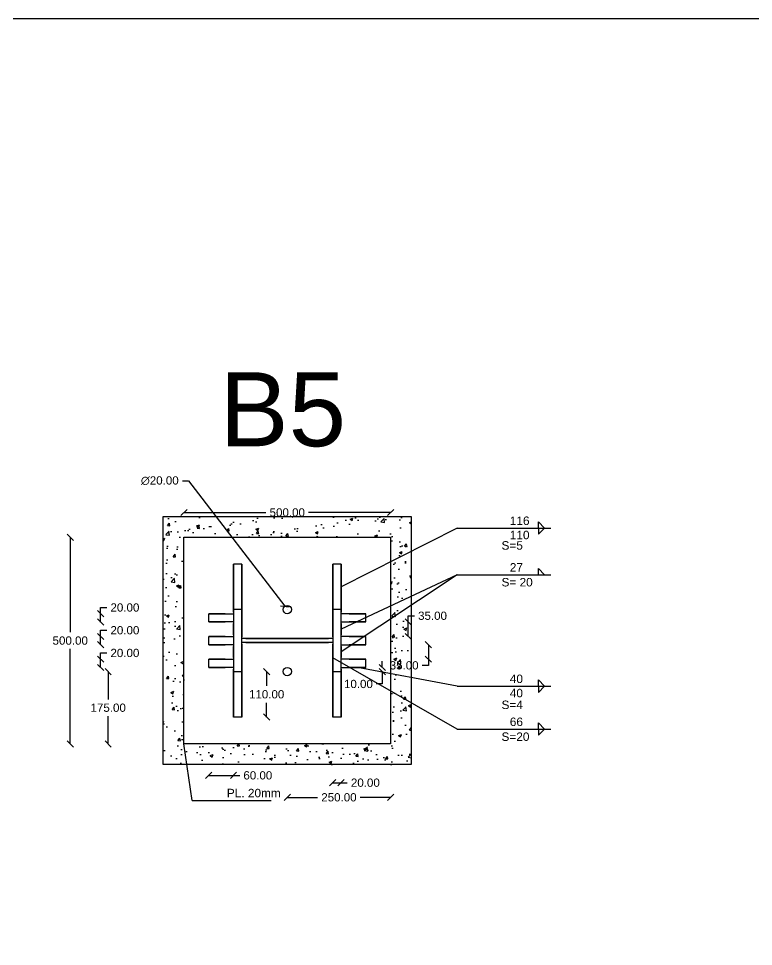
# Model space of a CAD drawing. Header units: inches. Extents: x -15 to 1885144, y -42615 to 866270.
# Drawn here: x 941573 to 943350, y 44972 to 47218 of the extents above; entities that cross this region are included whole.
import ezdxf

# ---------------------------------------------------------------- set-up
doc = ezdxf.new("R2010")
doc.units = ezdxf.units.IN
doc.header["$LTSCALE"] = 100
doc.header["$MEASUREMENT"] = 0
for name, color, linetype in [('pedestal', 9, 'Continuous'), ('sections', 3, 'Continuous'), ('sections Dimensions', 6, 'Continuous'), ('text', 3, 'Continuous')]:
    doc.layers.add(name, color=color, linetype=linetype)
doc.layers.add('weld', color=2, linetype='Continuous', lineweight=35)
doc.styles.get("Standard").update_dxf_attribs({"font": 'arial.ttf'})
doc.dimstyles.new('connections', dxfattribs={"dimtxt": 20, "dimasz": 15, "dimexe": 0.0625, "dimexo": 0.0625, "dimgap": 10, "dimtad": 0, "dimtih": 1, "dimtoh": 1, "dimzin": 0, "dimdsep": 46, "dimtxsty": 'Standard', "dimblk": 'OBLIQUE', "dimcen": 0.09, "dimse1": 1, "dimse2": 1, "dimclrd": 256, "dimclre": 256, "dimclrt": 256, "dimadec": 0, "dimazin": 0, "dimtfac": 1, "dimtofl": 0, "dimtmove": 0, "dimatfit": 3, "dimfxl": 1, "dimtfillclr": 256, "dimtolj": 1, "dimtzin": 0, "dimlwe": -1, "dimarcsym": 0})

# ---------------------------------------------------------------- blocks, each defined once
blk = doc.blocks.new('_Oblique')
at = {"color": 0, "linetype": 'ByBlock', "lineweight": -2}
blk.add_line((-0.5, -0.5), (0.5, 0.5), dxfattribs=at)
blk = doc.blocks.new('*D533')
at = {"layer": 'Defpoints', "color": 0, "transparency": 16777216}
for p in [(942374.9, 45962.5), (941697.7, 45462.5), (942374.9, 45462.5)]:
    blk.add_point(p, dxfattribs=at)
at = {"layer": 'sections Dimensions', "lineweight": -2, "transparency": 16777216}
for p, q in [((941697.7, 45962.5), (941697.7, 45732.8)), ((941697.7, 45462.5), (941697.7, 45692.3))]:
    blk.add_line(p, q, dxfattribs=at)
at = {"layer": 'sections Dimensions', "lineweight": -2, "transparency": 16777216, "xscale": 15, "yscale": 15, "zscale": 15}
for p, rotation in [((941697.7, 45962.5), 90), ((941697.7, 45462.5), 270)]:
    blk.add_blockref('_Oblique', p, dxfattribs=dict(at, rotation=rotation))
at = {"layer": 'sections Dimensions', "transparency": 16777216, "insert": (941697.7, 45712.5), "char_height": 20, "attachment_point": 5}
blk.add_mtext('\\A1;500.00', dxfattribs=at)
blk = doc.blocks.new('*D534')
at = {"layer": 'Defpoints', "color": 0, "transparency": 16777216}
for p in [(942472.7, 46022.5), (941972.7, 45962.5), (942472.7, 45962.5)]:
    blk.add_point(p, dxfattribs=at)
at = {"layer": 'sections Dimensions', "lineweight": -2, "transparency": 16777216}
for p, q in [((941972.7, 46022.5), (942171.2, 46022.5)), ((942472.7, 46022.5), (942274.2, 46022.5))]:
    blk.add_line(p, q, dxfattribs=at)
at = {"layer": 'sections Dimensions', "lineweight": -2, "transparency": 16777216, "xscale": 15, "yscale": 15, "zscale": 15, "rotation": 180}
blk.add_blockref('_Oblique', (941972.7, 46022.5), dxfattribs=at)
at = {"layer": 'sections Dimensions', "lineweight": -2, "transparency": 16777216, "xscale": 15, "yscale": 15, "zscale": 15}
blk.add_blockref('_Oblique', (942472.7, 46022.5), dxfattribs=at)
at = {"layer": 'sections Dimensions', "transparency": 16777216, "insert": (942222.7, 46022.5), "char_height": 20, "attachment_point": 5}
blk.add_mtext('\\A1;500.00', dxfattribs=at)
blk = doc.blocks.new('*D535')
at = {"layer": 'Defpoints', "color": 0, "transparency": 16777216}
for p in [(941771.2, 45777.5), (941900.5, 45777.5), (941900.5, 45757.5)]:
    blk.add_point(p, dxfattribs=at)
at = {"layer": 'sections Dimensions', "lineweight": -2, "transparency": 16777216}
for p, q in [((941771.2, 45777.5), (941771.2, 45792.5)), ((941771.2, 45792.5), (941786.2, 45792.5)), ((941771.2, 45757.5), (941771.2, 45777.5))]:
    blk.add_line(p, q, dxfattribs=at)
at = {"layer": 'sections Dimensions', "lineweight": -2, "transparency": 16777216, "xscale": 15, "yscale": 15, "zscale": 15}
for p, rotation in [((941771.2, 45777.5), 90), ((941771.2, 45757.5), 270)]:
    blk.add_blockref('_Oblique', p, dxfattribs=dict(at, rotation=rotation))
at = {"layer": 'sections Dimensions', "transparency": 16777216, "insert": (941830, 45792.5), "char_height": 20, "attachment_point": 5}
blk.add_mtext('\\A1;20.00', dxfattribs=at)
blk = doc.blocks.new('*D536')
at = {"layer": 'Defpoints', "color": 0, "transparency": 16777216}
for p in [(941771.2, 45722.5), (941900.5, 45722.5), (941900.5, 45702.5)]:
    blk.add_point(p, dxfattribs=at)
at = {"layer": 'sections Dimensions', "lineweight": -2, "transparency": 16777216}
for p, q in [((941771.2, 45722.5), (941771.2, 45737.5)), ((941771.2, 45737.5), (941786.2, 45737.5)), ((941771.2, 45702.5), (941771.2, 45722.5))]:
    blk.add_line(p, q, dxfattribs=at)
at = {"layer": 'sections Dimensions', "lineweight": -2, "transparency": 16777216, "xscale": 15, "yscale": 15, "zscale": 15}
for p, rotation in [((941771.2, 45722.5), 90), ((941771.2, 45702.5), 270)]:
    blk.add_blockref('_Oblique', p, dxfattribs=dict(at, rotation=rotation))
at = {"layer": 'sections Dimensions', "transparency": 16777216, "insert": (941830, 45737.5), "char_height": 20, "attachment_point": 5}
blk.add_mtext('\\A1;20.00', dxfattribs=at)
blk = doc.blocks.new('*D537')
at = {"layer": 'Defpoints', "color": 0, "transparency": 16777216}
for p in [(941771.2, 45667.5), (941900.5, 45667.5), (941900.5, 45647.5)]:
    blk.add_point(p, dxfattribs=at)
at = {"layer": 'sections Dimensions', "lineweight": -2, "transparency": 16777216}
for p, q in [((941771.2, 45667.5), (941771.2, 45682.5)), ((941771.2, 45682.5), (941786.2, 45682.5)), ((941771.2, 45647.5), (941771.2, 45667.5))]:
    blk.add_line(p, q, dxfattribs=at)
at = {"layer": 'sections Dimensions', "lineweight": -2, "transparency": 16777216, "xscale": 15, "yscale": 15, "zscale": 15}
for p, rotation in [((941771.2, 45667.5), 90), ((941771.2, 45647.5), 270)]:
    blk.add_blockref('_Oblique', p, dxfattribs=dict(at, rotation=rotation))
at = {"layer": 'sections Dimensions', "transparency": 16777216, "insert": (941830, 45682.5), "char_height": 20, "attachment_point": 5}
blk.add_mtext('\\A1;20.00', dxfattribs=at)
blk = doc.blocks.new('*D538')
at = {"layer": 'Defpoints', "color": 0, "transparency": 16777216}
for p in [(942412.7, 45757.5), (942515.4, 45757.5), (942412.7, 45722.5)]:
    blk.add_point(p, dxfattribs=at)
at = {"layer": 'sections Dimensions', "lineweight": -2, "transparency": 16777216}
for p, q in [((942515.4, 45757.5), (942515.4, 45772.5)), ((942515.4, 45772.5), (942530.4, 45772.5)), ((942515.4, 45722.5), (942515.4, 45757.5))]:
    blk.add_line(p, q, dxfattribs=at)
at = {"layer": 'sections Dimensions', "lineweight": -2, "transparency": 16777216, "xscale": 15, "yscale": 15, "zscale": 15}
for p, rotation in [((942515.4, 45757.5), 90), ((942515.4, 45722.5), 270)]:
    blk.add_blockref('_Oblique', p, dxfattribs=dict(at, rotation=rotation))
at = {"layer": 'sections Dimensions', "transparency": 16777216, "insert": (942574.1, 45772.5), "char_height": 20, "attachment_point": 5}
blk.add_mtext('\\A1;35.00', dxfattribs=at)
blk = doc.blocks.new('*D539')
at = {"layer": 'Defpoints', "color": 0, "transparency": 16777216}
for p in [(942412.7, 45702.5), (942412.7, 45667.5), (942564.1, 45667.5)]:
    blk.add_point(p, dxfattribs=at)
at = {"layer": 'sections Dimensions', "lineweight": -2, "transparency": 16777216}
for p, q in [((942564.1, 45702.5), (942564.1, 45667.5)), ((942564.1, 45652.5), (942549.1, 45652.5)), ((942564.1, 45667.5), (942564.1, 45652.5))]:
    blk.add_line(p, q, dxfattribs=at)
at = {"layer": 'sections Dimensions', "lineweight": -2, "transparency": 16777216, "xscale": 15, "yscale": 15, "zscale": 15}
for p, rotation in [((942564.1, 45702.5), 90), ((942564.1, 45667.5), 270)]:
    blk.add_blockref('_Oblique', p, dxfattribs=dict(at, rotation=rotation))
at = {"layer": 'sections Dimensions', "transparency": 16777216, "insert": (942505.4, 45652.5), "char_height": 20, "attachment_point": 5}
blk.add_mtext('\\A1;35.00', dxfattribs=at)
blk = doc.blocks.new('*D540')
at = {"layer": 'Defpoints', "color": 0, "transparency": 16777216}
for p in [(942412.7, 45647.5), (942352.7, 45637.5), (942452.6, 45637.5)]:
    blk.add_point(p, dxfattribs=at)
at = {"layer": 'sections Dimensions', "lineweight": -2, "transparency": 16777216}
for p, q in [((942452.6, 45647.5), (942452.6, 45662.5)), ((942452.6, 45637.5), (942452.6, 45607.5)), ((942452.6, 45607.5), (942437.6, 45607.5))]:
    blk.add_line(p, q, dxfattribs=at)
at = {"layer": 'sections Dimensions', "lineweight": -2, "transparency": 16777216, "xscale": 15, "yscale": 15, "zscale": 15}
for p, rotation in [((942452.6, 45647.5), 270), ((942452.6, 45637.5), 90)]:
    blk.add_blockref('_Oblique', p, dxfattribs=dict(at, rotation=rotation))
at = {"layer": 'sections Dimensions', "transparency": 16777216, "insert": (942394.8, 45607.5), "char_height": 20, "attachment_point": 5}
blk.add_mtext('\\A1;10.00', dxfattribs=at)
blk = doc.blocks.new('*D541')
at = {"layer": 'Defpoints', "color": 0, "transparency": 16777216}
for p in [(942332.7, 45467.8), (942352.7, 45467.8), (942352.7, 45368.6)]:
    blk.add_point(p, dxfattribs=at)
at = {"layer": 'sections Dimensions', "lineweight": -2, "transparency": 16777216}
for p, q in [((942332.7, 45368.6), (942352.7, 45368.6)), ((942352.7, 45368.6), (942367.7, 45368.6))]:
    blk.add_line(p, q, dxfattribs=at)
at = {"layer": 'sections Dimensions', "lineweight": -2, "transparency": 16777216, "xscale": 15, "yscale": 15, "zscale": 15, "rotation": 180}
blk.add_blockref('_Oblique', (942332.7, 45368.6), dxfattribs=at)
at = {"layer": 'sections Dimensions', "lineweight": -2, "transparency": 16777216, "xscale": 15, "yscale": 15, "zscale": 15}
blk.add_blockref('_Oblique', (942352.7, 45368.6), dxfattribs=at)
at = {"layer": 'sections Dimensions', "transparency": 16777216, "insert": (942411.6, 45368.6), "char_height": 20, "attachment_point": 5}
blk.add_mtext('\\A1;20.00', dxfattribs=at)
blk = doc.blocks.new('*D542')
at = {"layer": 'Defpoints', "color": 0, "transparency": 16777216}
for p in [(942032.7, 45611.1), (942092.7, 45611.1), (942092.7, 45386.3)]:
    blk.add_point(p, dxfattribs=at)
at = {"layer": 'sections Dimensions', "lineweight": -2, "transparency": 16777216}
for p, q in [((942032.7, 45386.3), (942092.7, 45386.3)), ((942092.7, 45386.3), (942107.7, 45386.3))]:
    blk.add_line(p, q, dxfattribs=at)
at = {"layer": 'sections Dimensions', "lineweight": -2, "transparency": 16777216, "xscale": 15, "yscale": 15, "zscale": 15, "rotation": 180}
blk.add_blockref('_Oblique', (942032.7, 45386.3), dxfattribs=at)
at = {"layer": 'sections Dimensions', "lineweight": -2, "transparency": 16777216, "xscale": 15, "yscale": 15, "zscale": 15}
blk.add_blockref('_Oblique', (942092.7, 45386.3), dxfattribs=at)
at = {"layer": 'sections Dimensions', "transparency": 16777216, "insert": (942151.5, 45386.3), "char_height": 20, "attachment_point": 5}
blk.add_mtext('\\A1;60.00', dxfattribs=at)
blk = doc.blocks.new('*D543')
at = {"layer": 'Defpoints', "color": 0, "transparency": 16777216}
for p in [(942112.7, 45637.5), (942112.7, 45527.5), (942172.8, 45527.5)]:
    blk.add_point(p, dxfattribs=at)
at = {"layer": 'sections Dimensions', "lineweight": -2, "transparency": 16777216}
for p, q in [((942172.8, 45637.5), (942172.8, 45602.8)), ((942172.8, 45527.5), (942172.8, 45562.3))]:
    blk.add_line(p, q, dxfattribs=at)
at = {"layer": 'sections Dimensions', "lineweight": -2, "transparency": 16777216, "xscale": 15, "yscale": 15, "zscale": 15}
for p, rotation in [((942172.8, 45637.5), 90), ((942172.8, 45527.5), 270)]:
    blk.add_blockref('_Oblique', p, dxfattribs=dict(at, rotation=rotation))
at = {"layer": 'sections Dimensions', "transparency": 16777216, "insert": (942172.8, 45582.5), "char_height": 20, "attachment_point": 5}
blk.add_mtext('\\A1;110.00', dxfattribs=at)
blk = doc.blocks.new('*D544')
at = {"layer": 'Defpoints', "color": 0, "transparency": 16777216}
for p in [(942216.6, 45795.5), (942228.8, 45779.6)]:
    blk.add_point(p, dxfattribs=at)
at = {"layer": 'sections Dimensions', "lineweight": -2, "transparency": 16777216}
for p, q in [((941968.9, 46099.4), (941983.9, 46099.4)), ((941983.9, 46099.4), (942216.6, 45795.5))]:
    blk.add_line(p, q, dxfattribs=at)
at = {"layer": 'sections Dimensions', "transparency": 16777216}
for p, q in [((942222.6, 45787.5), (942222.8, 45787.5)), ((942222.7, 45787.5), (942222.7, 45787.6))]:
    blk.add_line(p, q, dxfattribs=at)
at = {"layer": 'sections Dimensions', "lineweight": -2, "transparency": 16777216, "xscale": 15, "yscale": 15, "zscale": 15, "rotation": 307.4459048096031}
blk.add_blockref('_Oblique', (942216.6, 45795.5), dxfattribs=at)
at = {"layer": 'sections Dimensions', "transparency": 16777216, "insert": (941914.3, 46099.4), "char_height": 20, "attachment_point": 5}
blk.add_mtext('\\A1;∅20.00', dxfattribs=at)
blk = doc.blocks.new('*D545')
at = {"layer": 'Defpoints', "color": 0, "transparency": 16777216}
for p in [(942222.7, 45577.8), (942472.7, 45577.8), (942472.7, 45333.2)]:
    blk.add_point(p, dxfattribs=at)
at = {"layer": 'sections Dimensions', "lineweight": -2, "transparency": 16777216}
for p, q in [((942222.7, 45333.2), (942296.1, 45333.2)), ((942472.7, 45333.2), (942399.4, 45333.2))]:
    blk.add_line(p, q, dxfattribs=at)
at = {"layer": 'sections Dimensions', "lineweight": -2, "transparency": 16777216, "xscale": 15, "yscale": 15, "zscale": 15, "rotation": 180}
blk.add_blockref('_Oblique', (942222.7, 45333.2), dxfattribs=at)
at = {"layer": 'sections Dimensions', "lineweight": -2, "transparency": 16777216, "xscale": 15, "yscale": 15, "zscale": 15}
blk.add_blockref('_Oblique', (942472.7, 45333.2), dxfattribs=at)
at = {"layer": 'sections Dimensions', "transparency": 16777216, "insert": (942347.7, 45333.2), "char_height": 20, "attachment_point": 5}
blk.add_mtext('\\A1;250.00', dxfattribs=at)
blk = doc.blocks.new('*D546')
at = {"layer": 'Defpoints', "color": 0, "transparency": 16777216}
for p in [(942124.9, 45637.5), (941789.5, 45462.5), (942124.9, 45462.5)]:
    blk.add_point(p, dxfattribs=at)
at = {"layer": 'sections Dimensions', "lineweight": -2, "transparency": 16777216}
for p, q in [((941789.5, 45637.5), (941789.5, 45570.3)), ((941789.5, 45462.5), (941789.5, 45529.8))]:
    blk.add_line(p, q, dxfattribs=at)
at = {"layer": 'sections Dimensions', "lineweight": -2, "transparency": 16777216, "xscale": 15, "yscale": 15, "zscale": 15}
for p, rotation in [((941789.5, 45637.5), 90), ((941789.5, 45462.5), 270)]:
    blk.add_blockref('_Oblique', p, dxfattribs=dict(at, rotation=rotation))
at = {"layer": 'sections Dimensions', "transparency": 16777216, "insert": (941789.5, 45550), "char_height": 20, "attachment_point": 5}
blk.add_mtext('\\A1;175.00', dxfattribs=at)

msp = doc.modelspace()

# ---------------------------------------------------------------- hatches: boundary and pattern name
at = {"layer": 'pedestal', "ltscale": 0.01}
h = msp.add_hatch(dxfattribs=at)
h.set_pattern_fill('AR-CONC', color=256, scale=10)
h.set_pattern_definition([(50, (0, 0), (71.7260183, -6.2752135), [7.5, -82.5]), (355, (0, 0), (-13.8751334, 75.2192134), [6, -66]), (100.4514445, (5.98, -0.52), (57.8508847, 68.943999), [6.374019, -70.114211]), (46.1842, (0, 20), (106.724133, -16.551928), [11.25, -123.75]), (96.635635, (8.89, 18.62), (93.466195, 97.41186), [9.561034, -105.171376]), (351.184164, (0, 20), (93.466195, 97.41186), [9, -99]), (21, (10, 15), (59.6907052, -40.261889), [7.5, -82.5]), (326, (10, 15), (24.331533, 72.5150045), [6, -66]), (71.451445, (14.974, 11.645), (84.0222377, 32.2531153), [6.374019, -70.114211]), (37.5, (0, 0), (1.2159855, 33.2893854), [0, -65.2, 0, -67, 0, -66.25]), (7.5, (0, 0), (26.3069537, 39.4411712), [0, -38.2, 0, -63.7, 0, -25.25]), (327.5, (-22.3, 0), (53.3822436, -2.2554872), [0, -25, 0, -78, 0, -103.5]), (317.5, (-32.3, 0), (58.318617, 10.0104982), [0, -32.5, 0, -51.8, 0, -73.5])])
h.paths.add_polyline_path([(941972.701, 45712.547), (941972.701, 45962.547), (942472.701, 45962.547), (942472.701, 45903.271), (942522.701, 45928.573), (942522.701, 46012.547), (941922.701, 46012.547), (941922.701, 45712.547), (941922.701, 45412.547), (941980.092, 45412.547), (941972.701, 45462.547)])
h.paths.add_polyline_path([(942522.701, 45561.864), (942472.701, 45590.465), (942472.701, 45462.547), (941972.701, 45462.547), (941980.092, 45412.547), (942522.701, 45412.547)], flags=17)
h.paths.add_polyline_path([(942522.701, 45623.148), (942472.701, 45632.532), (942472.701, 45590.465), (942522.701, 45561.864)], flags=17)
h.paths.add_polyline_path([(942522.701, 45798.101), (942472.701, 45764.85), (942472.701, 45632.532), (942522.701, 45623.148)], flags=17)
h.paths.add_polyline_path([(942522.701, 45798.101), (942522.701, 45819.84), (942472.701, 45796.372), (942472.701, 45764.85)], flags=17)
h.paths.add_polyline_path([(942522.701, 45928.573), (942472.701, 45903.271), (942472.701, 45796.372), (942522.701, 45819.84)], flags=17)

# ---------------------------------------------------------------- linework, layer by layer
at = {"layer": 'pedestal'}
msp.add_lwpolyline([(941922.701, 46012.547), (942522.701, 46012.547), (942522.701, 45412.547), (941922.701, 45412.547), (941922.701, 45712.547)], close=True, dxfattribs=at)
at = {"layer": 'sections'}
for p, q in [((942112.701, 45897.547), (942092.701, 45897.547)), ((942092.701, 45897.547), (942092.701, 45787.547)), ((942112.701, 45787.547), (942112.701, 45897.547)), ((942352.701, 45897.547), (942332.701, 45897.547)), ((942332.701, 45897.547), (942332.701, 45787.547)), ((942352.701, 45787.547), (942352.701, 45897.547)), ((942112.701, 45787.547), (942092.701, 45787.547)), ((942092.701, 45787.547), (942092.701, 45637.547)), ((942112.701, 45637.547), (942112.701, 45787.547)), ((942352.701, 45787.547), (942332.701, 45787.547)), ((942332.701, 45787.547), (942332.701, 45637.547)), ((942352.701, 45637.547), (942352.701, 45787.547)), ((942032.701, 45757.547), (942032.701, 45777.547)), ((942032.701, 45777.547), (942092.701, 45777.547)), ((942412.701, 45777.547), (942352.701, 45777.547)), ((942412.701, 45757.547), (942412.701, 45777.547)), ((942092.701, 45757.547), (942032.701, 45757.547)), ((942352.701, 45757.547), (942412.701, 45757.547)), ((942032.701, 45702.547), (942032.701, 45722.547)), ((942032.701, 45722.547), (942092.701, 45722.547)), ((942332.701, 45717.547), (942112.701, 45717.547)), ((942412.701, 45722.547), (942352.701, 45722.547)), ((942412.701, 45702.547), (942412.701, 45722.547)), ((942092.701, 45702.547), (942032.701, 45702.547)), ((942332.701, 45707.547), (942112.701, 45707.547)), ((942352.701, 45702.547), (942412.701, 45702.547)), ((942032.701, 45647.547), (942032.701, 45667.547)), ((942032.701, 45667.547), (942092.701, 45667.547)), ((942092.701, 45647.547), (942032.701, 45647.547)), ((942412.701, 45667.547), (942352.701, 45667.547)), ((942352.701, 45647.547), (942412.701, 45647.547)), ((942412.701, 45647.547), (942412.701, 45667.547)), ((942092.701, 45637.547), (942112.701, 45637.547)), ((942092.701, 45527.547), (942092.701, 45637.547)), ((942112.701, 45637.547), (942112.701, 45527.547)), ((942332.701, 45637.547), (942352.701, 45637.547)), ((942332.701, 45527.547), (942332.701, 45637.547)), ((942352.701, 45637.547), (942352.701, 45527.547)), ((942112.701, 45527.547), (942092.701, 45527.547)), ((942352.701, 45527.547), (942332.701, 45527.547))]:
    msp.add_line(p, q, dxfattribs=at)
for points in [[(930129.126, 47217.725), (955759.855, 47217.725), (955759.855, 38877.268), (930129.126, 38877.268)], [(941972.701, 45962.547), (942472.701, 45962.547), (942472.701, 45462.547), (941972.701, 45462.547), (941972.701, 45712.547)]]:
    msp.add_lwpolyline(points, close=True, dxfattribs=at)
for centre in [(942222.701, 45787.547), (942222.701, 45637.547)]:
    msp.add_circle(centre, 10, dxfattribs=at)
at = {"layer": 'sections Dimensions', "ltscale": 10}
for p, q in [((942633.807, 45984.797), (942352.701, 45842.547)), ((942633.807, 45871.99), (942352.701, 45740.047)), ((942633.807, 45871.99), (942352.701, 45685.047)), ((942633.807, 45498.31), (942332.701, 45670.547)), ((942633.807, 45602.295), (942392.701, 45647.547))]:
    msp.add_line(p, q, dxfattribs=at)
at = {"layer": 'sections Dimensions'}
for p, q in [((942633.807, 45984.797), (942830.196, 45984.797)), ((942830.196, 45984.797), (942830.196, 45999.797)), ((942830.196, 45999.797), (942845.196, 45984.797)), ((942830.196, 45984.797), (942845.196, 45984.797)), ((942830.196, 45984.797), (942830.196, 45969.797)), ((942830.196, 45969.797), (942845.196, 45984.797)), ((942845.196, 45984.797), (942860.196, 45984.797)), ((942633.807, 45871.99), (942830.196, 45871.99)), ((942830.196, 45871.99), (942830.196, 45886.99)), ((942830.196, 45886.99), (942845.196, 45871.99)), ((942830.196, 45871.99), (942845.196, 45871.99)), ((942845.196, 45871.99), (942860.196, 45871.99)), ((942633.807, 45602.295), (942830.196, 45602.295)), ((942830.196, 45602.295), (942830.196, 45617.295)), ((942830.196, 45617.295), (942845.196, 45602.295)), ((942830.196, 45602.295), (942845.196, 45602.295)), ((942830.196, 45602.295), (942830.196, 45587.295)), ((942830.196, 45587.295), (942845.196, 45602.295)), ((942845.196, 45602.295), (942860.196, 45602.295)), ((942830.196, 45498.31), (942830.196, 45513.31)), ((942830.196, 45513.31), (942845.196, 45498.31)), ((942633.807, 45498.31), (942830.196, 45498.31)), ((942830.196, 45498.31), (942845.196, 45498.31)), ((942830.196, 45498.31), (942830.196, 45483.31)), ((942830.196, 45483.31), (942845.196, 45498.31)), ((942845.196, 45498.31), (942860.196, 45498.31)), ((941992.905, 45325.868), (941972.701, 45462.547)), ((941992.905, 45325.868), (942183.905, 45325.868))]:
    msp.add_line(p, q, dxfattribs=at)
at = {"layer": 'weld', "ltscale": 10}
for p, q in [((942092.701, 45897.547), (942092.701, 45787.547)), ((942112.701, 45897.547), (942112.701, 45787.547)), ((942332.701, 45897.547), (942332.701, 45787.547)), ((942352.701, 45897.547), (942352.701, 45787.547)), ((942092.701, 45787.547), (942092.701, 45781.547)), ((942112.701, 45787.547), (942112.701, 45721.547)), ((942332.701, 45787.547), (942332.701, 45721.547)), ((942352.701, 45787.547), (942352.701, 45781.547)), ((942032.701, 45777.547), (942072.701, 45777.547)), ((942412.701, 45777.547), (942372.701, 45777.547)), ((942032.701, 45757.547), (942072.701, 45757.547)), ((942092.701, 45753.547), (942092.701, 45726.547)), ((942352.701, 45753.547), (942352.701, 45726.547)), ((942412.701, 45757.547), (942372.701, 45757.547)), ((942032.701, 45722.547), (942072.701, 45722.547)), ((942122.701, 45717.547), (942322.701, 45717.547)), ((942412.701, 45722.547), (942372.701, 45722.547)), ((942032.701, 45702.547), (942072.701, 45702.547)), ((942092.701, 45698.547), (942092.701, 45671.547)), ((942112.701, 45637.547), (942112.701, 45703.547)), ((942122.701, 45707.547), (942322.701, 45707.547)), ((942332.701, 45637.547), (942332.701, 45703.547)), ((942352.701, 45698.547), (942352.701, 45671.547)), ((942412.701, 45702.547), (942372.701, 45702.547)), ((942032.701, 45667.547), (942072.701, 45667.547)), ((942032.701, 45647.547), (942072.701, 45647.547)), ((942412.701, 45667.547), (942372.701, 45667.547)), ((942412.701, 45647.547), (942372.701, 45647.547)), ((942092.701, 45637.547), (942092.701, 45643.547)), ((942092.701, 45527.547), (942092.701, 45637.547)), ((942112.701, 45527.547), (942112.701, 45637.547)), ((942332.701, 45527.547), (942332.701, 45637.547)), ((942352.701, 45637.547), (942352.701, 45643.547)), ((942352.701, 45527.547), (942352.701, 45637.547))]:
    msp.add_line(p, q, dxfattribs=at)

# ---------------------------------------------------------------- texts
at = {"layer": 'sections Dimensions'}
for s, p in [('116', (942761.046, 45992.265)), ('110', (942761.046, 45957.822)), ('S=5', (942740.972, 45932.548)), ('27', (942761.046, 45879.458)), ('S= 20', (942740.972, 45843.558)), ('40', (942761.046, 45609.763)), ('40', (942761.046, 45575.32)), ('S=4', (942740.972, 45546.903)), ('66', (942761.046, 45505.778)), ('S=20', (942740.972, 45469.754)), ('PL. 20mm', (942076.569, 45333.336))]:
    msp.add_text(s, height=20.4789, dxfattribs=at).set_placement(p)
at = {"layer": 'text'}
msp.add_text('B5', height=179.0584, dxfattribs=at).set_placement((942059.104, 46182.802))

# ---------------------------------------------------------------- dimensions: what is measured, and where the dimension line sits
at = {"layer": 'sections Dimensions'}
dim = msp.add_diameter_dim_2p(p1=(942228.781, 45779.608), p2=(942216.621, 45795.487), dimstyle='connections', dxfattribs=at)
dim.commit()
dim.dimension.update_dxf_attribs({"geometry": '*D544', "text_midpoint": (941914.27, 46099.419), "dimtype": 163})
for base, p1, p2, picture, middle in [((942472.701, 46022.53), (941972.701, 45962.547), (942472.701, 45962.547), '*D534', (942222.701, 46022.53)), ((942092.701, 45386.305), (942032.701, 45611.092), (942092.701, 45611.092), '*D542', (942151.466, 45386.305)), ((942472.701, 45333.192), (942222.701, 45577.76), (942472.701, 45577.76), '*D545', (942347.701, 45333.192)), ((942352.701, 45368.611), (942332.701, 45467.76), (942352.701, 45467.76), '*D541', (942411.582, 45368.611))]:
    dim = msp.add_linear_dim(base=base, p1=p1, p2=p2, dimstyle='connections', dxfattribs=at)
    dim.commit()
    dim.dimension.update_dxf_attribs({"geometry": picture, "text_midpoint": middle})
dim = msp.add_linear_dim(base=(941697.744, 45462.547), p1=(942374.928, 45962.547), p2=(942374.928, 45462.547), angle=90, dimstyle='connections', dxfattribs=at)
dim.commit()
dim.dimension.update_dxf_attribs({"geometry": '*D533', "text_midpoint": (941697.744, 45712.547), "dimtype": 160})
for base, p1, p2, picture, middle in [((941771.157, 45777.547), (941900.489, 45757.547), (941900.489, 45777.547), '*D535', (941830.038, 45792.547)), ((942515.444, 45757.547), (942412.701, 45722.547), (942412.701, 45757.547), '*D538', (942574.148, 45772.547)), ((941771.157, 45722.547), (941900.489, 45702.547), (941900.489, 45722.547), '*D536', (941830.038, 45737.547)), ((941771.157, 45667.547), (941900.489, 45647.547), (941900.489, 45667.547), '*D537', (941830.038, 45682.547)), ((942564.14, 45667.547), (942412.701, 45702.547), (942412.701, 45667.547), '*D539', (942505.436, 45652.547)), ((942452.557, 45637.547), (942412.701, 45647.547), (942352.701, 45637.547), '*D540', (942394.788, 45607.547)), ((941789.45, 45462.547), (942124.928, 45637.547), (942124.928, 45462.547), '*D546', (941789.45, 45550.047)), ((942172.82, 45527.547), (942112.701, 45637.547), (942112.701, 45527.547), '*D543', (942172.82, 45582.547))]:
    dim = msp.add_linear_dim(base=base, p1=p1, p2=p2, angle=90, dimstyle='connections', dxfattribs=at)
    dim.commit()
    dim.dimension.update_dxf_attribs({"geometry": picture, "text_midpoint": middle})

doc.saveas('drawing.dxf')
